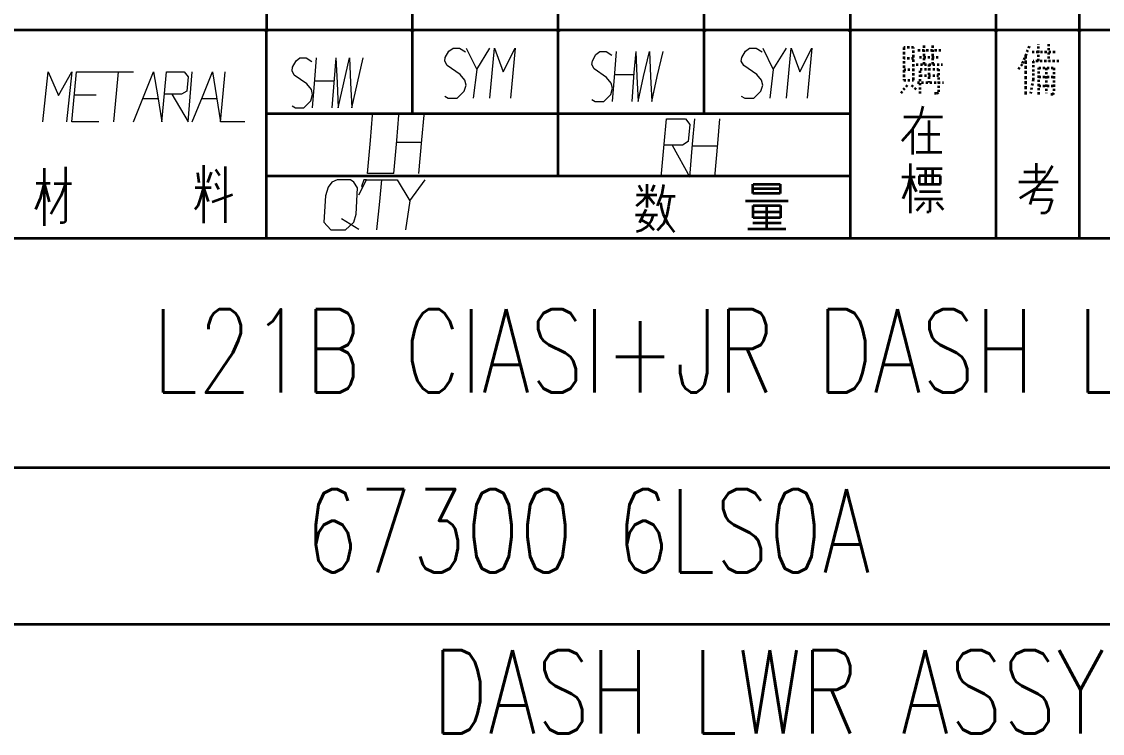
# Model space of a CAD drawing. Header units: millimetres. Extents: x 1333 to 104182, y -63985 to -5704.
# Drawn here: x 47462 to 47513.9, y -63844.3 to -63810.2 of the extents above; entities that cross this region are included whole.
import ezdxf
from ezdxf.enums import TextEntityAlignment as Align

# ---------------------------------------------------------------- set-up
doc = ezdxf.new("R2010")
doc.units = ezdxf.units.MM
doc.header["$LTSCALE"] = 0.5
doc.linetypes.add('DASHED', pattern=[15, 12, -3])
for name, color, linetype in [('08', 1, 'Continuous'), ('4虚线层', 2, 'DASHED'), ('SHM_LABEL', 40, 'Continuous')]:
    doc.layers.add(name, color=color, linetype=linetype)
doc.layers.add('\\M+1907D\\M+19867\\M+195E2\\M+18F95\\M+190FC', color=7, linetype='Continuous', plot=False)
doc.styles.add('KAI', font='simplex.shx', dxfattribs={"width": 0.8, "bigfont": 'extfont.shx'})

# ---------------------------------------------------------------- blocks, each defined once
blk = doc.blocks.new('D')
at = {"color": 7, "lineweight": 35, "ltscale": 0.25}
for p, q in [((54220.08, -14049.04), (54220.08, -14069.04)), ((54234.08, -14069.04), (54234.08, -14049.04)), ((54248.08, -14069.04), (54248.08, -14049.04)), ((54262.08, -14069.04), (54262.08, -14049.04)), ((54276.08, -14049.04), (54276.08, -14069.04)), ((54290.08, -14069.04), (54290.08, -14049.04)), ((54298.08, -14069.04), (54298.08, -14049.04))]:
    blk.add_line(p, q, dxfattribs=at)
at = {"color": 7, "lineweight": 35}
blk.add_line((54356.08, -14069.04), (54076.08, -14069.04), dxfattribs=at)
blk = doc.blocks.new('7725')
at = {"color": 7, "lineweight": 35, "ltscale": 0.25}
for p, q in [((54220.08, -14709.04), (54220.08, -14689.04)), ((54220.08, -14709.04), (54220.08, -14689.04)), ((54276.08, -14689.04), (54276.08, -14709.04)), ((54276.08, -14689.04), (54276.08, -14709.04)), ((54290.08, -14709.04), (54290.08, -14689.04)), ((54290.08, -14709.04), (54290.08, -14689.04)), ((54298.08, -14709.04), (54298.08, -14689.04)), ((54298.08, -14709.04), (54298.08, -14689.04))]:
    blk.add_line(p, q, dxfattribs=at)
at = {"color": 7, "lineweight": 35, "ltscale": 0.1}
for p, q in [((54234.08, -14697.04), (54234.08, -14689.04)), ((54234.08, -14697.04), (54234.08, -14689.04)), ((54262.08, -14697.04), (54262.08, -14689.04)), ((54262.08, -14697.04), (54262.08, -14689.04))]:
    blk.add_line(p, q, dxfattribs=at)
at = {"color": 7, "lineweight": 35, "ltscale": 0.175}
blk.add_line((54248.08, -14703.04), (54248.08, -14689.04), dxfattribs=at)
blk.add_line((54248.08, -14703.04), (54248.08, -14689.04), dxfattribs=at)
at = {"color": 7, "lineweight": 35, "ltscale": 0.013509}
blk.add_line((54283.06, -14696.32), (54282.8, -14697.36), dxfattribs=at)
blk.add_line((54283.06, -14696.32), (54282.8, -14697.36), dxfattribs=at)
at = {"color": 7, "lineweight": 35}
for p, q in [((54220.08, -14697.04), (54276.08, -14697.04)), ((54220.08, -14697.04), (54276.08, -14697.04)), ((54276.08, -14703.04), (54220.08, -14703.04)), ((54276.08, -14703.04), (54220.08, -14703.04)), ((54356.08, -14709.04), (54076.08, -14709.04)), ((54356.08, -14709.04), (54076.08, -14709.04)), ((54356.08, -14709.04), (54076.08, -14709.04)), ((54356.08, -14709.04), (54076.08, -14709.04)), ((54326.08, -14731.04), (54076.08, -14731.04)), ((54156.08, -14746.04), (54326.08, -14746.04))]:
    blk.add_line(p, q, dxfattribs=at)
at = {"color": 7, "lineweight": 35, "ltscale": 0.046594}
blk.add_line((54281.22, -14697.36), (54284.95, -14697.36), dxfattribs=at)
blk.add_line((54281.22, -14697.36), (54284.95, -14697.36), dxfattribs=at)
at = {"color": 7, "lineweight": 35, "ltscale": 0.017377}
blk.add_line((54282.8, -14697.36), (54282.07, -14698.55), dxfattribs=at)
blk.add_line((54282.8, -14697.36), (54282.07, -14698.55), dxfattribs=at)
at = {"color": 7, "lineweight": 35, "ltscale": 0.038058}
blk.add_line((54283.64, -14697.71), (54283.64, -14700.76), dxfattribs=at)
blk.add_line((54283.64, -14697.71), (54283.64, -14700.76), dxfattribs=at)
at = {"color": 7, "lineweight": 35, "ltscale": 0.019193}
blk.add_line((54282.07, -14698.55), (54281.03, -14699.68), dxfattribs=at)
blk.add_line((54282.07, -14698.55), (54281.03, -14699.68), dxfattribs=at)
at = {"color": 7, "lineweight": 35, "ltscale": 0.030276}
blk.add_line((54282.07, -14698.55), (54282.07, -14700.97), dxfattribs=at)
blk.add_line((54282.07, -14698.55), (54282.07, -14700.97), dxfattribs=at)
at = {"color": 7, "lineweight": 35, "ltscale": 0.025574}
for p, q in [((54282.62, -14699.01), (54284.67, -14699.01)), ((54282.62, -14699.01), (54284.67, -14699.01)), ((54284.76, -14703.01), (54282.71, -14703.01)), ((54284.76, -14703.01), (54282.71, -14703.01)), ((54282.71, -14703.81), (54284.76, -14703.81)), ((54282.71, -14703.81), (54284.76, -14703.81))]:
    blk.add_line(p, q, dxfattribs=at)
at = {"color": 7, "lineweight": 35, "ltscale": 0.030969}
blk.add_line((54282.42, -14700.76), (54284.89, -14700.76), dxfattribs=at)
blk.add_line((54282.42, -14700.76), (54284.89, -14700.76), dxfattribs=at)
at = {"color": 7, "lineweight": 35, "ltscale": 0.069489}
blk.add_line((54214.04, -14701.99), (54214.04, -14707.55), dxfattribs=at)
blk.add_line((54214.04, -14701.99), (54214.04, -14707.55), dxfattribs=at)
at = {"color": 7, "lineweight": 35, "ltscale": 0.059796}
blk.add_line((54281.85, -14701.82), (54281.85, -14706.6), dxfattribs=at)
blk.add_line((54281.85, -14701.82), (54281.85, -14706.6), dxfattribs=at)
at = {"color": 7, "lineweight": 35, "ltscale": 0.022314}
blk.add_line((54293.92, -14701.79), (54293.92, -14703.58), dxfattribs=at)
blk.add_line((54293.92, -14701.79), (54293.92, -14703.58), dxfattribs=at)
at = {"color": 7, "lineweight": 35, "ltscale": 0.012194}
blk.add_line((54295.48, -14702.07), (54294.99, -14702.91), dxfattribs=at)
blk.add_line((54295.48, -14702.07), (54294.99, -14702.91), dxfattribs=at)
at = {"color": 7, "lineweight": 35, "ltscale": 0.069342}
blk.add_line((54198.77, -14702.27), (54198.77, -14707.82), dxfattribs=at)
blk.add_line((54198.77, -14702.27), (54198.77, -14707.82), dxfattribs=at)
at = {"color": 7, "lineweight": 35, "ltscale": 0.06571}
blk.add_line((54200.8, -14702.14), (54200.8, -14707.4), dxfattribs=at)
blk.add_line((54200.8, -14702.14), (54200.8, -14707.4), dxfattribs=at)
at = {"color": 7, "lineweight": 35, "ltscale": 0.012191}
blk.add_line((54213.46, -14702.69), (54213.6, -14703.66), dxfattribs=at)
blk.add_line((54213.46, -14702.69), (54213.6, -14703.66), dxfattribs=at)
at = {"color": 7, "lineweight": 35, "ltscale": 0.012873}
blk.add_line((54214.78, -14702.68), (54214.42, -14703.64), dxfattribs=at)
blk.add_line((54214.78, -14702.68), (54214.42, -14703.64), dxfattribs=at)
at = {"color": 7, "lineweight": 35, "ltscale": 0.008663}
blk.add_line((54215.2, -14702.4), (54215.59, -14702.97), dxfattribs=at)
blk.add_line((54215.2, -14702.4), (54215.59, -14702.97), dxfattribs=at)
at = {"color": 7, "lineweight": 35, "ltscale": 0.067746}
blk.add_line((54216.13, -14702.11), (54216.11, -14707.53), dxfattribs=at)
blk.add_line((54216.13, -14702.11), (54216.11, -14707.53), dxfattribs=at)
at = {"color": 7, "lineweight": 35, "ltscale": 0.016113}
blk.add_line((54281.04, -14703.11), (54282.33, -14703.11), dxfattribs=at)
blk.add_line((54281.04, -14703.11), (54282.33, -14703.11), dxfattribs=at)
at = {"color": 7, "lineweight": 35, "ltscale": 0.012802}
blk.add_line((54281.85, -14703.11), (54281.61, -14704.11), dxfattribs=at)
blk.add_line((54281.85, -14703.11), (54281.61, -14704.11), dxfattribs=at)
at = {"color": 7, "lineweight": 35, "ltscale": 0.011619}
blk.add_line((54281.85, -14703.11), (54282.17, -14703.98), dxfattribs=at)
blk.add_line((54281.85, -14703.11), (54282.17, -14703.98), dxfattribs=at)
at = {"color": 7, "lineweight": 35, "ltscale": 0.030872}
blk.add_line((54282.44, -14702.31), (54284.91, -14702.31), dxfattribs=at)
blk.add_line((54282.44, -14702.31), (54284.91, -14702.31), dxfattribs=at)
at = {"color": 7, "lineweight": 35, "ltscale": 0.010062}
for p, q in [((54282.71, -14703.01), (54282.71, -14703.81)), ((54282.71, -14703.01), (54282.71, -14703.81)), ((54284.76, -14703.81), (54284.76, -14703.01)), ((54284.76, -14703.81), (54284.76, -14703.01))]:
    blk.add_line(p, q, dxfattribs=at)
at = {"color": 7, "lineweight": 35, "ltscale": 0.018698}
for p, q in [((54283.35, -14703.81), (54283.35, -14702.31)), ((54283.35, -14703.81), (54283.35, -14702.31)), ((54284.02, -14703.81), (54284.02, -14702.31)), ((54284.02, -14703.81), (54284.02, -14702.31))]:
    blk.add_line(p, q, dxfattribs=at)
at = {"color": 7, "lineweight": 35, "ltscale": 0.026062}
blk.add_line((54292.74, -14702.62), (54294.82, -14702.62), dxfattribs=at)
blk.add_line((54292.74, -14702.62), (54294.82, -14702.62), dxfattribs=at)
at = {"color": 7, "lineweight": 35, "ltscale": 0.020937}
blk.add_line((54294.99, -14702.91), (54293.94, -14704.21), dxfattribs=at)
blk.add_line((54294.99, -14702.91), (54293.94, -14704.21), dxfattribs=at)
at = {"color": 7, "lineweight": 35, "ltscale": 0.016968}
blk.add_line((54197.98, -14703.73), (54199.33, -14703.73), dxfattribs=at)
blk.add_line((54197.98, -14703.73), (54199.33, -14703.73), dxfattribs=at)
at = {"color": 7, "lineweight": 35, "ltscale": 0.018792}
blk.add_line((54198.77, -14703.73), (54198.37, -14705.18), dxfattribs=at)
blk.add_line((54198.77, -14703.73), (54198.37, -14705.18), dxfattribs=at)
at = {"color": 7, "lineweight": 35, "ltscale": 0.022987}
blk.add_line((54198.77, -14703.73), (54199.24, -14705.5), dxfattribs=at)
blk.add_line((54198.77, -14703.73), (54199.24, -14705.5), dxfattribs=at)
at = {"color": 7, "lineweight": 35, "ltscale": 0.02074}
blk.add_line((54199.73, -14703.75), (54201.39, -14703.75), dxfattribs=at)
blk.add_line((54199.73, -14703.75), (54201.39, -14703.75), dxfattribs=at)
at = {"color": 7, "lineweight": 35, "ltscale": 0.016182}
blk.add_line((54200.8, -14703.75), (54200.37, -14704.97), dxfattribs=at)
blk.add_line((54200.8, -14703.75), (54200.37, -14704.97), dxfattribs=at)
at = {"color": 7, "lineweight": 35, "ltscale": 0.01958}
blk.add_line((54213.23, -14704.14), (54214.79, -14704.14), dxfattribs=at)
blk.add_line((54213.23, -14704.14), (54214.79, -14704.14), dxfattribs=at)
at = {"color": 7, "lineweight": 35, "ltscale": 0.013935}
blk.add_line((54214.04, -14704.14), (54213.72, -14705.21), dxfattribs=at)
blk.add_line((54214.04, -14704.14), (54213.72, -14705.21), dxfattribs=at)
at = {"color": 7, "lineweight": 35, "ltscale": 0.01783}
blk.add_line((54214.04, -14704.14), (54214.5, -14705.49), dxfattribs=at)
blk.add_line((54214.04, -14704.14), (54214.5, -14705.49), dxfattribs=at)
at = {"color": 7, "lineweight": 35, "ltscale": 0.008252}
blk.add_line((54215.19, -14703.71), (54215.48, -14704.31), dxfattribs=at)
blk.add_line((54215.19, -14703.71), (54215.48, -14704.31), dxfattribs=at)
at = {"color": 7, "lineweight": 35, "ltscale": 0.008518}
blk.add_line((54255.82, -14703.9), (54256.14, -14704.5), dxfattribs=at)
blk.add_line((54255.82, -14703.9), (54256.14, -14704.5), dxfattribs=at)
at = {"color": 7, "lineweight": 35, "ltscale": 0.028314}
blk.add_line((54256.57, -14703.8), (54256.57, -14706.06), dxfattribs=at)
blk.add_line((54256.57, -14703.8), (54256.57, -14706.06), dxfattribs=at)
at = {"color": 7, "lineweight": 35, "ltscale": 0.008176}
blk.add_line((54257.29, -14703.92), (54257.01, -14704.51), dxfattribs=at)
blk.add_line((54257.29, -14703.92), (54257.01, -14704.51), dxfattribs=at)
at = {"color": 7, "lineweight": 35, "ltscale": 0.011314}
blk.add_line((54258.18, -14703.86), (54258.01, -14704.75), dxfattribs=at)
blk.add_line((54258.18, -14703.86), (54258.01, -14704.75), dxfattribs=at)
at = {"color": 7, "lineweight": 35, "ltscale": 0.011401}
for p, q in [((54266.76, -14704.71), (54266.76, -14703.8)), ((54266.76, -14704.71), (54266.76, -14703.8)), ((54269.38, -14703.8), (54269.38, -14704.71)), ((54269.38, -14703.8), (54269.38, -14704.71))]:
    blk.add_line(p, q, dxfattribs=at)
at = {"color": 7, "lineweight": 35, "ltscale": 0.032544}
blk.add_line((54266.77, -14703.8), (54269.38, -14703.8), dxfattribs=at)
blk.add_line((54266.77, -14703.8), (54269.38, -14703.8), dxfattribs=at)
at = {"color": 7, "lineweight": 35, "ltscale": 0.015063}
blk.add_line((54281.61, -14704.11), (54281.15, -14705.22), dxfattribs=at)
blk.add_line((54281.61, -14704.11), (54281.15, -14705.22), dxfattribs=at)
at = {"color": 7, "lineweight": 35, "ltscale": 0.007294}
blk.add_line((54282.17, -14703.98), (54282.42, -14704.51), dxfattribs=at)
blk.add_line((54282.17, -14703.98), (54282.42, -14704.51), dxfattribs=at)
at = {"color": 7, "lineweight": 35, "ltscale": 0.047083}
blk.add_line((54292.26, -14703.58), (54296.03, -14703.58), dxfattribs=at)
blk.add_line((54292.26, -14703.58), (54296.03, -14703.58), dxfattribs=at)
at = {"color": 7, "lineweight": 35, "ltscale": 0.014579}
blk.add_line((54198.37, -14705.18), (54197.91, -14706.25), dxfattribs=at)
blk.add_line((54198.37, -14705.18), (54197.91, -14706.25), dxfattribs=at)
at = {"color": 7, "lineweight": 35, "ltscale": 0.024906}
blk.add_line((54200.37, -14704.97), (54199.41, -14706.71), dxfattribs=at)
blk.add_line((54200.37, -14704.97), (54199.41, -14706.71), dxfattribs=at)
at = {"color": 7, "lineweight": 35, "ltscale": 0.025879}
blk.add_line((54214.88, -14705.5), (54216.83, -14704.81), dxfattribs=at)
blk.add_line((54214.88, -14705.5), (54216.83, -14704.81), dxfattribs=at)
at = {"color": 7, "lineweight": 35, "ltscale": 0.024341}
blk.add_line((54255.59, -14704.84), (54257.53, -14704.84), dxfattribs=at)
blk.add_line((54255.59, -14704.84), (54257.53, -14704.84), dxfattribs=at)
at = {"color": 7, "lineweight": 35, "ltscale": 0.008584}
blk.add_line((54256.57, -14704.84), (54256.17, -14705.4), dxfattribs=at)
blk.add_line((54256.57, -14704.84), (54256.17, -14705.4), dxfattribs=at)
at = {"color": 7, "lineweight": 35, "ltscale": 0.014026}
blk.add_line((54256.57, -14704.84), (54257.29, -14705.7), dxfattribs=at)
blk.add_line((54256.57, -14704.84), (54257.29, -14705.7), dxfattribs=at)
at = {"color": 7, "lineweight": 35, "ltscale": 0.01548}
blk.add_line((54258.01, -14704.75), (54257.57, -14705.91), dxfattribs=at)
blk.add_line((54258.01, -14704.75), (54257.57, -14705.91), dxfattribs=at)
at = {"color": 7, "lineweight": 35, "ltscale": 0.017078}
blk.add_line((54257.92, -14704.98), (54259.29, -14704.98), dxfattribs=at)
blk.add_line((54257.92, -14704.98), (54259.29, -14704.98), dxfattribs=at)
at = {"color": 7, "lineweight": 35, "ltscale": 0.012422}
blk.add_line((54258.8, -14704.98), (54258.67, -14705.97), dxfattribs=at)
blk.add_line((54258.8, -14704.98), (54258.67, -14705.97), dxfattribs=at)
at = {"color": 7, "lineweight": 35, "ltscale": 0.032642}
for p, q in [((54266.76, -14704.24), (54269.38, -14704.24)), ((54266.76, -14704.24), (54269.38, -14704.24)), ((54269.38, -14704.71), (54266.76, -14704.71)), ((54269.38, -14704.71), (54266.76, -14704.71)), ((54266.78, -14705.86), (54269.39, -14705.86)), ((54266.78, -14705.86), (54269.39, -14705.86)), ((54266.78, -14706.47), (54269.39, -14706.47)), ((54266.78, -14706.47), (54269.39, -14706.47)), ((54269.39, -14707.05), (54266.78, -14707.05)), ((54269.39, -14707.05), (54266.78, -14707.05))]:
    blk.add_line(p, q, dxfattribs=at)
at = {"color": 7, "lineweight": 35, "ltscale": 0.025293}
blk.add_line((54282.73, -14704.52), (54284.76, -14704.52), dxfattribs=at)
blk.add_line((54282.73, -14704.52), (54284.76, -14704.52), dxfattribs=at)
at = {"color": 7, "lineweight": 35, "ltscale": 0.02284}
blk.add_line((54293.94, -14704.21), (54292.37, -14705.15), dxfattribs=at)
blk.add_line((54293.94, -14704.21), (54292.37, -14705.15), dxfattribs=at)
at = {"color": 7, "lineweight": 35, "ltscale": 0.018387}
blk.add_line((54293.77, -14704.36), (54293.31, -14705.76), dxfattribs=at)
blk.add_line((54293.77, -14704.36), (54293.31, -14705.76), dxfattribs=at)
at = {"color": 7, "lineweight": 35, "ltscale": 0.021741}
blk.add_line((54295.51, -14704.36), (54293.77, -14704.36), dxfattribs=at)
blk.add_line((54295.51, -14704.36), (54293.77, -14704.36), dxfattribs=at)
at = {"color": 7, "lineweight": 35, "ltscale": 0.005467}
blk.add_line((54213.49, -14705.91), (54213.21, -14706.25), dxfattribs=at)
blk.add_line((54213.49, -14705.91), (54213.21, -14706.25), dxfattribs=at)
at = {"color": 7, "lineweight": 35, "ltscale": 0.009193}
blk.add_line((54213.72, -14705.21), (54213.49, -14705.91), dxfattribs=at)
blk.add_line((54213.72, -14705.21), (54213.49, -14705.91), dxfattribs=at)
at = {"color": 7, "lineweight": 35, "ltscale": 0.010166}
blk.add_line((54256.17, -14705.4), (54255.55, -14705.93), dxfattribs=at)
blk.add_line((54256.17, -14705.4), (54255.55, -14705.93), dxfattribs=at)
at = {"color": 7, "lineweight": 35, "ltscale": 0.007306}
blk.add_line((54257.9, -14705.57), (54257.97, -14706.15), dxfattribs=at)
blk.add_line((54257.9, -14705.57), (54257.97, -14706.15), dxfattribs=at)
at = {"color": 7, "lineweight": 35, "ltscale": 0.007537}
blk.add_line((54257.97, -14706.15), (54258.14, -14706.72), dxfattribs=at)
blk.add_line((54257.97, -14706.15), (54258.14, -14706.72), dxfattribs=at)
at = {"color": 7, "lineweight": 35, "ltscale": 0.01008}
blk.add_line((54258.67, -14705.97), (54258.49, -14706.76), dxfattribs=at)
blk.add_line((54258.67, -14705.97), (54258.49, -14706.76), dxfattribs=at)
at = {"color": 7, "lineweight": 35, "ltscale": 0.050842}
blk.add_line((54266.05, -14705.41), (54270.12, -14705.41), dxfattribs=at)
blk.add_line((54266.05, -14705.41), (54270.12, -14705.41), dxfattribs=at)
at = {"color": 7, "lineweight": 35, "ltscale": 0.014771}
blk.add_line((54266.78, -14707.04), (54266.78, -14705.86), dxfattribs=at)
blk.add_line((54266.78, -14707.04), (54266.78, -14705.86), dxfattribs=at)
at = {"color": 7, "lineweight": 35, "ltscale": 0.028152}
blk.add_line((54268.07, -14705.86), (54268.07, -14708.11), dxfattribs=at)
blk.add_line((54268.07, -14705.86), (54268.07, -14708.11), dxfattribs=at)
at = {"color": 7, "lineweight": 35, "ltscale": 0.014868}
blk.add_line((54269.39, -14705.86), (54269.39, -14707.05), dxfattribs=at)
blk.add_line((54269.39, -14705.86), (54269.39, -14707.05), dxfattribs=at)
at = {"color": 7, "lineweight": 35, "ltscale": 0.033533}
blk.add_line((54282.27, -14705.21), (54284.95, -14705.21), dxfattribs=at)
blk.add_line((54282.27, -14705.21), (54284.95, -14705.21), dxfattribs=at)
at = {"color": 7, "lineweight": 35, "ltscale": 0.013686}
blk.add_line((54283.18, -14705.58), (54282.44, -14706.38), dxfattribs=at)
blk.add_line((54283.18, -14705.58), (54282.44, -14706.38), dxfattribs=at)
at = {"color": 7, "lineweight": 35, "ltscale": 0.014618}
blk.add_line((54283.74, -14705.21), (54283.74, -14706.38), dxfattribs=at)
blk.add_line((54283.74, -14705.21), (54283.74, -14706.38), dxfattribs=at)
at = {"color": 7, "lineweight": 35, "ltscale": 0.012279}
blk.add_line((54284.36, -14705.53), (54285.02, -14706.25), dxfattribs=at)
blk.add_line((54284.36, -14705.53), (54285.02, -14706.25), dxfattribs=at)
at = {"color": 7, "lineweight": 35, "ltscale": 0.024756}
blk.add_line((54293.47, -14705.28), (54295.45, -14705.28), dxfattribs=at)
blk.add_line((54293.47, -14705.28), (54295.45, -14705.28), dxfattribs=at)
at = {"color": 7, "lineweight": 35, "ltscale": 0.014078}
blk.add_line((54295.45, -14705.28), (54295.1, -14706.35), dxfattribs=at)
blk.add_line((54295.45, -14705.28), (54295.1, -14706.35), dxfattribs=at)
at = {"color": 7, "lineweight": 35, "ltscale": 0.026282}
blk.add_line((54255.48, -14706.77), (54257.59, -14706.77), dxfattribs=at)
blk.add_line((54255.48, -14706.77), (54257.59, -14706.77), dxfattribs=at)
at = {"color": 7, "lineweight": 35, "ltscale": 0.017617}
blk.add_line((54256.49, -14706.25), (54255.88, -14707.52), dxfattribs=at)
blk.add_line((54256.49, -14706.25), (54255.88, -14707.52), dxfattribs=at)
at = {"color": 7, "lineweight": 35, "ltscale": 0.008672}
blk.add_line((54256.02, -14707.24), (54256.63, -14707.56), dxfattribs=at)
blk.add_line((54256.02, -14707.24), (54256.63, -14707.56), dxfattribs=at)
at = {"color": 7, "lineweight": 35, "ltscale": 0.00769}
blk.add_line((54257.19, -14706.77), (54256.98, -14707.35), dxfattribs=at)
blk.add_line((54257.19, -14706.77), (54256.98, -14707.35), dxfattribs=at)
at = {"color": 7, "lineweight": 35, "ltscale": 0.012889}
blk.add_line((54258.14, -14706.72), (54258.61, -14707.65), dxfattribs=at)
blk.add_line((54258.14, -14706.72), (54258.61, -14707.65), dxfattribs=at)
at = {"color": 7, "lineweight": 35, "ltscale": 0.011406}
blk.add_line((54258.49, -14706.76), (54258.18, -14707.61), dxfattribs=at)
blk.add_line((54258.49, -14706.76), (54258.18, -14707.61), dxfattribs=at)
at = {"color": 7, "lineweight": 35, "ltscale": 0.002759}
blk.add_line((54283.66, -14706.51), (54283.44, -14706.51), dxfattribs=at)
blk.add_line((54283.66, -14706.51), (54283.44, -14706.51), dxfattribs=at)
at = {"color": 7, "lineweight": 35, "ltscale": 0.001881}
blk.add_line((54283.74, -14706.38), (54283.66, -14706.51), dxfattribs=at)
blk.add_line((54283.74, -14706.38), (54283.66, -14706.51), dxfattribs=at)
at = {"color": 7, "lineweight": 35, "ltscale": 0.005554}
blk.add_line((54294.81, -14706.59), (54294.36, -14706.59), dxfattribs=at)
blk.add_line((54294.81, -14706.59), (54294.36, -14706.59), dxfattribs=at)
at = {"color": 7, "lineweight": 35, "ltscale": 0.004671}
blk.add_line((54295.1, -14706.35), (54294.81, -14706.59), dxfattribs=at)
blk.add_line((54295.1, -14706.35), (54294.81, -14706.59), dxfattribs=at)
at = {"color": 7, "lineweight": 35, "ltscale": 0.003687}
blk.add_line((54200.58, -14707.52), (54200.29, -14707.52), dxfattribs=at)
blk.add_line((54200.58, -14707.52), (54200.29, -14707.52), dxfattribs=at)
at = {"color": 7, "lineweight": 35, "ltscale": 0.003115}
blk.add_line((54200.8, -14707.4), (54200.58, -14707.52), dxfattribs=at)
blk.add_line((54200.8, -14707.4), (54200.58, -14707.52), dxfattribs=at)
at = {"color": 7, "lineweight": 35, "ltscale": 0.005721}
blk.add_line((54256.01, -14708.26), (54255.57, -14708.39), dxfattribs=at)
blk.add_line((54256.01, -14708.26), (54255.57, -14708.39), dxfattribs=at)
at = {"color": 7, "lineweight": 35, "ltscale": 0.008287}
blk.add_line((54256.58, -14707.91), (54256.01, -14708.26), dxfattribs=at)
blk.add_line((54256.58, -14707.91), (54256.01, -14708.26), dxfattribs=at)
at = {"color": 7, "lineweight": 35, "ltscale": 0.008688}
blk.add_line((54256.98, -14707.35), (54256.58, -14707.91), dxfattribs=at)
blk.add_line((54256.98, -14707.35), (54256.58, -14707.91), dxfattribs=at)
at = {"color": 7, "lineweight": 35, "ltscale": 0.010938}
blk.add_line((54256.63, -14707.56), (54257.24, -14708.19), dxfattribs=at)
blk.add_line((54256.63, -14707.56), (54257.24, -14708.19), dxfattribs=at)
at = {"color": 7, "lineweight": 35, "ltscale": 0.011033}
blk.add_line((54258.18, -14707.61), (54257.57, -14708.26), dxfattribs=at)
blk.add_line((54258.18, -14707.61), (54257.57, -14708.26), dxfattribs=at)
at = {"color": 7, "lineweight": 35, "ltscale": 0.012107}
blk.add_line((54258.61, -14707.65), (54259.19, -14708.42), dxfattribs=at)
blk.add_line((54258.61, -14707.65), (54259.19, -14708.42), dxfattribs=at)
at = {"color": 7, "lineweight": 35, "ltscale": 0.045593}
blk.add_line((54266.27, -14708.11), (54269.92, -14708.11), dxfattribs=at)
blk.add_line((54266.27, -14708.11), (54269.92, -14708.11), dxfattribs=at)
at = {"color": 7, "lineweight": 35, "ltscale": 0.034314}
blk.add_line((54266.73, -14707.52), (54269.47, -14707.52), dxfattribs=at)
blk.add_line((54266.73, -14707.52), (54269.47, -14707.52), dxfattribs=at)
at = {"color": 7, "lineweight": 13}
for points in [[(54222.54, -14696.3), (54222.86, -14696.48), (54223.68, -14696.48), (54224.34, -14695.82), (54224.5, -14695.22), (54224.39, -14694.74), (54223.95, -14694.2), (54222.75, -14693.36), (54222.54, -14692.94), (54222.59, -14692.58), (54222.92, -14691.98), (54223.3, -14691.68), (54223.9, -14691.68), (54224.45, -14692.04)], [(54222.54, -14696.3), (54222.86, -14696.48), (54223.68, -14696.48), (54224.34, -14695.82), (54224.5, -14695.22), (54224.39, -14694.74), (54223.95, -14694.2), (54222.75, -14693.36), (54222.54, -14692.94), (54222.59, -14692.58), (54222.92, -14691.98), (54223.3, -14691.68), (54223.9, -14691.68), (54224.45, -14692.04)], [(54224.5, -14696.48), (54224.72, -14693.78), (54224.88, -14691.68)], [(54224.5, -14696.48), (54224.72, -14693.78), (54224.88, -14691.68)], [(54226.74, -14691.68), (54226.58, -14693.72), (54226.36, -14696.48)], [(54226.74, -14691.68), (54226.58, -14693.72), (54226.36, -14696.48)], [(54226.74, -14691.68), (54226.85, -14694.08), (54226.96, -14696.48), (54227.5, -14694.08), (54228.05, -14691.68), (54228.16, -14694.08), (54228.27, -14696.48), (54228.81, -14694.08), (54229.36, -14691.68)], [(54226.74, -14691.68), (54226.85, -14694.08), (54226.96, -14696.48), (54227.5, -14694.08), (54228.05, -14691.68), (54228.16, -14694.08), (54228.27, -14696.48), (54228.81, -14694.08), (54229.36, -14691.68)], [(54198.63, -14697.83), (54198.89, -14695.43), (54199.15, -14693.03), (54200.12, -14695.31), (54201.42, -14693.03), (54201.16, -14695.43), (54200.9, -14697.83)], [(54198.63, -14697.83), (54198.89, -14695.43), (54199.15, -14693.03), (54200.12, -14695.31), (54201.42, -14693.03), (54201.16, -14695.43), (54200.9, -14697.83)], [(54204.01, -14697.83), (54201.42, -14697.83), (54201.68, -14695.13), (54201.87, -14693.03), (54204.46, -14693.03)], [(54204.01, -14697.83), (54201.42, -14697.83), (54201.68, -14695.13), (54201.87, -14693.03), (54204.46, -14693.03)], [(54205.44, -14697.83), (54205.7, -14695.13), (54205.89, -14693.03)], [(54205.44, -14697.83), (54205.7, -14695.13), (54205.89, -14693.03)], [(54207.32, -14697.83), (54208.29, -14695.43), (54209.26, -14693.03), (54209.65, -14695.43), (54210.04, -14697.83)], [(54207.32, -14697.83), (54208.29, -14695.43), (54209.26, -14693.03), (54209.65, -14695.43), (54210.04, -14697.83)], [(54210.04, -14697.83), (54210.3, -14695.13), (54210.49, -14693.03), (54212.18, -14693.03), (54212.56, -14693.51), (54212.44, -14694.89), (54211.92, -14695.19), (54210.3, -14695.19)], [(54210.04, -14697.83), (54210.3, -14695.13), (54210.49, -14693.03), (54212.18, -14693.03), (54212.56, -14693.51), (54212.44, -14694.89), (54211.92, -14695.19), (54210.3, -14695.19)], [(54212.56, -14697.83), (54212.76, -14695.43), (54212.95, -14693.03)], [(54212.56, -14697.83), (54212.76, -14695.43), (54212.95, -14693.03)], [(54212.95, -14697.83), (54213.93, -14695.43), (54214.9, -14693.03), (54215.29, -14695.43), (54215.68, -14697.83)], [(54212.95, -14697.83), (54213.93, -14695.43), (54214.9, -14693.03), (54215.29, -14695.43), (54215.68, -14697.83)], [(54218.01, -14697.83), (54215.68, -14697.83), (54215.93, -14695.13), (54216.13, -14693.03)], [(54218.01, -14697.83), (54215.68, -14697.83), (54215.93, -14695.13), (54216.13, -14693.03)], [(54211.01, -14695.19), (54212.56, -14697.83)], [(54211.01, -14695.19), (54212.56, -14697.83)], [(54232.3, -14702.78), (54229.78, -14702.78), (54230.06, -14699.63), (54230.27, -14697.18)], [(54232.3, -14702.78), (54229.78, -14702.78), (54230.06, -14699.63), (54230.27, -14697.18)], [(54232.3, -14702.78), (54232.58, -14699.63), (54232.79, -14697.18)], [(54232.3, -14702.78), (54232.58, -14699.63), (54232.79, -14697.18)], [(54235.17, -14697.18), (54234.96, -14699.56), (54234.68, -14702.78)], [(54235.17, -14697.18), (54234.96, -14699.56), (54234.68, -14702.78)], [(54257.96, -14703.14), (54258.24, -14699.99), (54258.45, -14697.54), (54260.27, -14697.54), (54260.69, -14698.1), (54260.55, -14699.71), (54259.99, -14700.06), (54258.24, -14700.06)], [(54257.96, -14703.14), (54258.24, -14699.99), (54258.45, -14697.54), (54260.27, -14697.54), (54260.69, -14698.1), (54260.55, -14699.71), (54259.99, -14700.06), (54258.24, -14700.06)], [(54260.69, -14703.14), (54260.97, -14699.99), (54261.18, -14697.54)], [(54260.69, -14703.14), (54260.97, -14699.99), (54261.18, -14697.54)], [(54263.56, -14697.54), (54263.35, -14699.92), (54263.07, -14703.14)], [(54263.56, -14697.54), (54263.35, -14699.92), (54263.07, -14703.14)], [(54232.58, -14699.77), (54234.96, -14699.77)], [(54232.58, -14699.77), (54234.96, -14699.77)], [(54259.01, -14700.06), (54260.69, -14703.14)], [(54259.01, -14700.06), (54260.69, -14703.14)], [(54260.97, -14700.13), (54263.35, -14700.13)], [(54260.97, -14700.13), (54263.35, -14700.13)], [(54228.95, -14704.83), (54229.68, -14703.39), (54229.41, -14703.39), (54229.21, -14704.05), (54229.35, -14704.05)], [(54228.95, -14704.83), (54229.68, -14703.39), (54229.41, -14703.39), (54229.21, -14704.05), (54229.35, -14704.05)], [(54229.68, -14703.39), (54232.62, -14703.39)], [(54229.68, -14703.39), (54232.62, -14703.39)], [(54230.68, -14708.19), (54230.95, -14705.49), (54231.15, -14703.39)], [(54230.68, -14708.19), (54230.95, -14705.49), (54231.15, -14703.39)], [(54232.62, -14703.39), (54233.83, -14705.43), (54233.43, -14708.19)], [(54232.62, -14703.39), (54233.83, -14705.43), (54233.43, -14708.19)], [(54233.83, -14705.43), (54235.3, -14703.39)], [(54233.83, -14705.43), (54235.3, -14703.39)], [(54227.28, -14707.11), (54228.95, -14708.13)], [(54227.28, -14707.11), (54228.95, -14708.13)]]:
    blk.add_lwpolyline(points, dxfattribs=at)
blk.add_lwpolyline([(54227.68, -14708.19), (54228.48, -14707.47), (54228.68, -14706.69), (54228.81, -14704.17), (54228.48, -14703.63), (54228.14, -14703.39), (54226.87, -14703.39), (54226.34, -14703.63), (54226.01, -14704.11), (54225.74, -14704.95), (54225.6, -14707.47), (54226.27, -14708.19)], close=True, dxfattribs=at)
blk.add_lwpolyline([(54227.68, -14708.19), (54228.48, -14707.47), (54228.68, -14706.69), (54228.81, -14704.17), (54228.48, -14703.63), (54228.14, -14703.39), (54226.87, -14703.39), (54226.34, -14703.63), (54226.01, -14704.11), (54225.74, -14704.95), (54225.6, -14707.47), (54226.27, -14708.19)], close=True, dxfattribs=at)
blk = doc.blocks.new('A$C0C1E3B5D')
at = {"color": 7, "lineweight": 35}
blk.add_line((1662, 348), (1382, 348), dxfattribs=at)
blk.add_line((1662, 348), (1382, 348), dxfattribs=at)
blk.add_line((1662, 348), (1382, 348), dxfattribs=at)
at = {"color": 7, "lineweight": 35, "ltscale": 0.0392}
for p, q in [((1587.14, 346.35), (1587.14, 343.21)), ((1587.14, 346.35), (1587.14, 343.21)), ((1588.08, 343.21), (1588.08, 346.35)), ((1588.08, 343.21), (1588.08, 346.35))]:
    blk.add_line(p, q, dxfattribs=at)
at = {"color": 7, "lineweight": 35, "ltscale": 0.011743}
for p, q in [((1588.08, 346.35), (1587.14, 346.35)), ((1588.08, 346.35), (1587.14, 346.35)), ((1588.08, 345.3), (1587.14, 345.3)), ((1588.08, 345.3), (1587.14, 345.3)), ((1587.14, 344.22), (1588.08, 344.22)), ((1587.14, 344.22), (1588.08, 344.22)), ((1587.14, 343.21), (1588.08, 343.21)), ((1587.14, 343.21), (1588.08, 343.21))]:
    blk.add_line(p, q, dxfattribs=at)
at = {"color": 7, "lineweight": 35, "ltscale": 0.023636}
blk.add_line((1589.11, 344.72), (1589.11, 346.61), dxfattribs=at)
blk.add_line((1589.11, 344.72), (1589.11, 346.61), dxfattribs=at)
at = {"color": 7, "lineweight": 35, "ltscale": 0.023444}
blk.add_line((1589.93, 344.72), (1589.93, 346.6), dxfattribs=at)
blk.add_line((1589.93, 344.72), (1589.93, 346.6), dxfattribs=at)
at = {"color": 7, "lineweight": 35, "ltscale": 0.023412}
blk.add_line((1599.19, 346.47), (1598.49, 344.73), dxfattribs=at)
blk.add_line((1599.19, 346.47), (1598.49, 344.73), dxfattribs=at)
at = {"color": 7, "lineweight": 35, "ltscale": 0.020334}
for p, q in [((1600.07, 345.04), (1600.07, 346.67)), ((1600.07, 345.04), (1600.07, 346.67)), ((1601.04, 346.67), (1601.04, 345.04)), ((1601.04, 346.67), (1601.04, 345.04))]:
    blk.add_line(p, q, dxfattribs=at)
at = {"color": 7, "lineweight": 35, "ltscale": 0.028223}
blk.add_line((1588.51, 346.1), (1590.77, 346.1), dxfattribs=at)
blk.add_line((1588.51, 346.1), (1590.77, 346.1), dxfattribs=at)
at = {"color": 7, "lineweight": 35, "ltscale": 0.02406}
blk.add_line((1588.65, 345.41), (1590.57, 345.41), dxfattribs=at)
blk.add_line((1588.65, 345.41), (1590.57, 345.41), dxfattribs=at)
at = {"color": 7, "lineweight": 35, "ltscale": 0.048672}
blk.add_line((1598.83, 345.57), (1598.83, 341.68), dxfattribs=at)
blk.add_line((1598.83, 345.57), (1598.83, 341.68), dxfattribs=at)
at = {"color": 7, "lineweight": 35, "ltscale": 0.029871}
blk.add_line((1599.46, 345.91), (1601.85, 345.91), dxfattribs=at)
blk.add_line((1599.46, 345.91), (1601.85, 345.91), dxfattribs=at)
at = {"color": 7, "lineweight": 35, "ltscale": 0.031445}
blk.add_line((1588.34, 344.72), (1590.86, 344.72), dxfattribs=at)
blk.add_line((1588.34, 344.72), (1590.86, 344.72), dxfattribs=at)
at = {"color": 7, "lineweight": 35, "ltscale": 0.029422}
blk.add_line((1588.72, 341.91), (1588.72, 344.27), dxfattribs=at)
blk.add_line((1588.72, 341.91), (1588.72, 344.27), dxfattribs=at)
at = {"color": 7, "lineweight": 35, "ltscale": 0.022058}
for p, q in [((1588.72, 344.27), (1590.48, 344.27)), ((1588.72, 344.27), (1590.48, 344.27)), ((1588.72, 343.64), (1590.48, 343.64)), ((1588.72, 343.64), (1590.48, 343.64))]:
    blk.add_line(p, q, dxfattribs=at)
at = {"color": 7, "lineweight": 35, "ltscale": 0.021924}
blk.add_line((1589.56, 344.72), (1589.56, 342.97), dxfattribs=at)
blk.add_line((1589.56, 344.72), (1589.56, 342.97), dxfattribs=at)
at = {"color": 7, "lineweight": 35, "ltscale": 0.027902}
blk.add_line((1590.48, 344.27), (1590.48, 342.03), dxfattribs=at)
blk.add_line((1590.48, 344.27), (1590.48, 342.03), dxfattribs=at)
at = {"color": 7, "lineweight": 35, "ltscale": 0.008043}
blk.add_line((1598.49, 344.73), (1598.08, 344.23), dxfattribs=at)
blk.add_line((1598.49, 344.73), (1598.08, 344.23), dxfattribs=at)
at = {"color": 7, "lineweight": 35, "ltscale": 0.022183}
blk.add_line((1599.55, 345.04), (1599.55, 343.27), dxfattribs=at)
blk.add_line((1599.55, 345.04), (1599.55, 343.27), dxfattribs=at)
at = {"color": 7, "lineweight": 35, "ltscale": 0.030994}
blk.add_line((1602.03, 345.04), (1599.55, 345.04), dxfattribs=at)
blk.add_line((1602.03, 345.04), (1599.55, 345.04), dxfattribs=at)
at = {"color": 7, "lineweight": 35, "ltscale": 0.031656}
blk.add_line((1600.09, 341.84), (1600.09, 344.38), dxfattribs=at)
blk.add_line((1600.09, 341.84), (1600.09, 344.38), dxfattribs=at)
at = {"color": 7, "lineweight": 35, "ltscale": 0.018323}
for p, q in [((1600.09, 344.38), (1601.55, 344.38)), ((1600.09, 344.38), (1601.55, 344.38)), ((1600.09, 343.51), (1601.55, 343.51)), ((1600.09, 343.51), (1601.55, 343.51)), ((1600.09, 342.67), (1601.55, 342.67)), ((1600.09, 342.67), (1601.55, 342.67))]:
    blk.add_line(p, q, dxfattribs=at)
at = {"color": 7, "lineweight": 35, "ltscale": 0.030359}
blk.add_line((1600.81, 344.38), (1600.81, 341.95), dxfattribs=at)
blk.add_line((1600.81, 344.38), (1600.81, 341.95), dxfattribs=at)
at = {"color": 7, "lineweight": 35, "ltscale": 0.029807}
blk.add_line((1601.55, 344.38), (1601.55, 341.99), dxfattribs=at)
blk.add_line((1601.55, 344.38), (1601.55, 341.99), dxfattribs=at)
at = {"color": 7, "lineweight": 35, "ltscale": 0.016872}
blk.add_line((1599.55, 343.27), (1599.32, 341.94), dxfattribs=at)
blk.add_line((1599.55, 343.27), (1599.32, 341.94), dxfattribs=at)
at = {"color": 7, "lineweight": 35, "ltscale": 0.012808}
blk.add_line((1587.46, 342.74), (1586.84, 341.92), dxfattribs=at)
blk.add_line((1587.46, 342.74), (1586.84, 341.92), dxfattribs=at)
at = {"color": 7, "lineweight": 35, "ltscale": 0.009159}
blk.add_line((1587.88, 342.73), (1588.44, 342.26), dxfattribs=at)
blk.add_line((1587.88, 342.73), (1588.44, 342.26), dxfattribs=at)
at = {"color": 7, "lineweight": 35, "ltscale": 0.031348}
blk.add_line((1588.45, 342.97), (1590.96, 342.97), dxfattribs=at)
blk.add_line((1588.45, 342.97), (1590.96, 342.97), dxfattribs=at)
at = {"color": 7, "lineweight": 35, "ltscale": 0.003479}
blk.add_line((1590.3, 341.93), (1590.03, 341.93), dxfattribs=at)
blk.add_line((1590.3, 341.93), (1590.03, 341.93), dxfattribs=at)
at = {"color": 7, "lineweight": 35, "ltscale": 0.002541}
blk.add_line((1590.48, 342.03), (1590.3, 341.93), dxfattribs=at)
blk.add_line((1590.48, 342.03), (1590.3, 341.93), dxfattribs=at)
at = {"color": 7, "lineweight": 35, "ltscale": 0.002075}
blk.add_line((1601.44, 341.83), (1601.27, 341.83), dxfattribs=at)
blk.add_line((1601.44, 341.83), (1601.27, 341.83), dxfattribs=at)
at = {"color": 7, "lineweight": 35, "ltscale": 0.002491}
blk.add_line((1601.55, 341.99), (1601.44, 341.83), dxfattribs=at)
blk.add_line((1601.55, 341.99), (1601.44, 341.83), dxfattribs=at)
at = {"color": 7, "lineweight": 13}
for points in [[(1543.1, 341.66), (1543.44, 341.48), (1544.29, 341.48), (1544.97, 342.14), (1545.15, 342.74), (1545.03, 343.22), (1544.58, 343.76), (1543.33, 344.6), (1543.1, 345.02), (1543.16, 345.38), (1543.5, 345.98), (1543.9, 346.28), (1544.52, 346.28), (1545.09, 345.92)], [(1543.1, 341.66), (1543.44, 341.48), (1544.29, 341.48), (1544.97, 342.14), (1545.15, 342.74), (1545.03, 343.22), (1544.58, 343.76), (1543.33, 344.6), (1543.1, 345.02), (1543.16, 345.38), (1543.5, 345.98), (1543.9, 346.28), (1544.52, 346.28), (1545.09, 345.92)], [(1545.15, 346.28), (1546.17, 344.24), (1545.83, 341.48)], [(1545.15, 346.28), (1546.17, 344.24), (1545.83, 341.48)], [(1546.17, 344.24), (1547.42, 346.28)], [(1546.17, 344.24), (1547.42, 346.28)], [(1547.42, 341.48), (1547.65, 343.88), (1547.87, 346.28), (1548.72, 344), (1549.86, 346.28), (1549.63, 343.88), (1549.41, 341.48)], [(1547.42, 341.48), (1547.65, 343.88), (1547.87, 346.28), (1548.72, 344), (1549.86, 346.28), (1549.63, 343.88), (1549.41, 341.48)], [(1557.22, 341.35), (1557.55, 341.17), (1558.37, 341.17), (1559.03, 341.83), (1559.19, 342.43), (1559.08, 342.91), (1558.64, 343.45), (1557.44, 344.29), (1557.22, 344.71), (1557.28, 345.07), (1557.61, 345.67), (1557.99, 345.97), (1558.59, 345.97), (1559.13, 345.61)], [(1557.22, 341.35), (1557.55, 341.17), (1558.37, 341.17), (1559.03, 341.83), (1559.19, 342.43), (1559.08, 342.91), (1558.64, 343.45), (1557.44, 344.29), (1557.22, 344.71), (1557.28, 345.07), (1557.61, 345.67), (1557.99, 345.97), (1558.59, 345.97), (1559.13, 345.61)], [(1559.19, 341.17), (1559.41, 343.87), (1559.57, 345.97)], [(1559.19, 341.17), (1559.41, 343.87), (1559.57, 345.97)], [(1561.43, 345.97), (1561.26, 343.93), (1561.05, 341.17)], [(1561.43, 345.97), (1561.26, 343.93), (1561.05, 341.17)], [(1561.43, 345.97), (1561.54, 343.57), (1561.65, 341.17), (1562.19, 343.57), (1562.74, 345.97), (1562.85, 343.57), (1562.96, 341.17), (1563.5, 343.57), (1564.05, 345.97)], [(1561.43, 345.97), (1561.54, 343.57), (1561.65, 341.17), (1562.19, 343.57), (1562.74, 345.97), (1562.85, 343.57), (1562.96, 341.17), (1563.5, 343.57), (1564.05, 345.97)], [(1571.56, 341.66), (1571.9, 341.48), (1572.75, 341.48), (1573.44, 342.14), (1573.61, 342.74), (1573.49, 343.22), (1573.04, 343.76), (1571.79, 344.6), (1571.56, 345.02), (1571.62, 345.38), (1571.96, 345.98), (1572.36, 346.28), (1572.98, 346.28), (1573.55, 345.92)], [(1571.56, 341.66), (1571.9, 341.48), (1572.75, 341.48), (1573.44, 342.14), (1573.61, 342.74), (1573.49, 343.22), (1573.04, 343.76), (1571.79, 344.6), (1571.56, 345.02), (1571.62, 345.38), (1571.96, 345.98), (1572.36, 346.28), (1572.98, 346.28), (1573.55, 345.92)], [(1573.61, 346.28), (1574.63, 344.24), (1574.29, 341.48)], [(1573.61, 346.28), (1574.63, 344.24), (1574.29, 341.48)], [(1574.63, 344.24), (1575.88, 346.28)], [(1574.63, 344.24), (1575.88, 346.28)], [(1575.88, 341.48), (1576.11, 343.88), (1576.33, 346.28), (1577.19, 344), (1578.32, 346.28), (1578.1, 343.88), (1577.87, 341.48)], [(1575.88, 341.48), (1576.11, 343.88), (1576.33, 346.28), (1577.19, 344), (1578.32, 346.28), (1578.1, 343.88), (1577.87, 341.48)], [(1510.39, 344.02), (1513.24, 344.02)], [(1510.39, 344.02), (1513.24, 344.02)], [(1559.41, 343.75), (1561.26, 343.75)], [(1559.41, 343.75), (1561.26, 343.75)], [(1530.64, 343.14), (1532.5, 343.14)], [(1530.64, 343.14), (1532.5, 343.14)], [(1507.6, 341.8), (1509.67, 341.8)], [(1507.6, 341.8), (1509.67, 341.8)], [(1514.14, 341.44), (1515.57, 341.44)], [(1514.14, 341.44), (1515.57, 341.44)], [(1519.78, 341.44), (1521.21, 341.44)], [(1519.78, 341.44), (1521.21, 341.44)]]:
    blk.add_lwpolyline(points, dxfattribs=at)
at = {"layer": '\\M+1907D\\M+19867\\M+195E2\\M+18F95\\M+190FC'}
for centre in [(1526, 348), (1540, 348), (1554, 348), (1568, 348), (1582, 348), (1596, 348), (1604, 348)]:
    blk.add_circle(centre, 0.11, dxfattribs=at)
at = {"layer": '08', "color": 3}
for name, p in [('7725', (-52694.08, 15037.04)), ('D', (-52694.08, 14417.04))]:
    blk.add_blockref(name, p, dxfattribs=at)

msp = doc.modelspace()

# ---------------------------------------------------------------- block references
at = {"layer": '4虚线层', "color": 3, "xscale": 0.5, "yscale": 0.5, "zscale": 0.5}
msp.add_blockref('A$C0C1E3B5D', (46710.775, -63984.579), dxfattribs=at)

# ---------------------------------------------------------------- texts
at = {"layer": 'SHM_LABEL', "color": 3, "style": 'KAI', "width": 0.75}
for s, p in [('L21B CIASI+JR DASH LWR', (47468.299, -63829.168)), ('67300 6LS0A', (47475.627, -63837.797)), ('DASH LWR ASSY', (47481.718, -63845.521))]:
    msp.add_text(s, height=4, dxfattribs=at).set_placement(p, align=Align.BOTTOM_LEFT)

doc.saveas('drawing.dxf')
